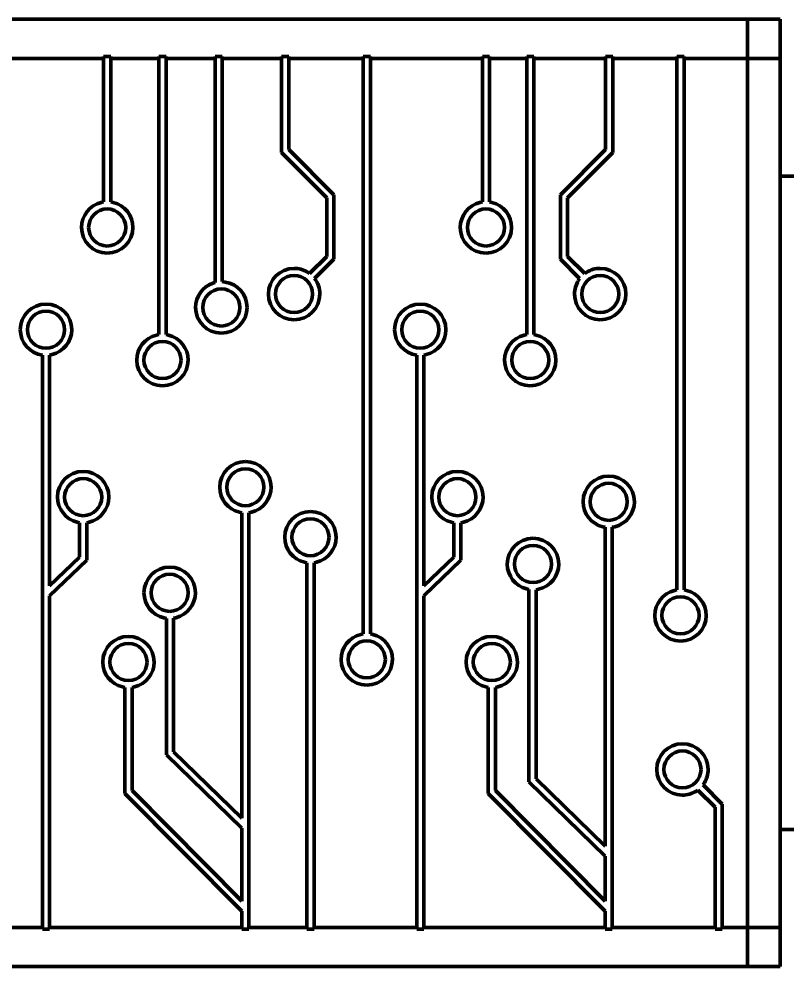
# Model space of a CAD drawing. Header units: millimetres. Extents: x 0 to 420, y 0 to 297.
# Drawn here: x 129.7 to 188.5, y 55.1 to 128.8 of the extents above; entities that cross this region are included whole.
import ezdxf

# ---------------------------------------------------------------- set-up
doc = ezdxf.new("R2010")
doc.units = ezdxf.units.MM
doc.header["$LTSCALE"] = 0.75
doc.layers.add('Dimensions', color=7, linetype='Continuous', lineweight=25)
doc.layers.add('Visible', color=7, linetype='Continuous', lineweight=50)
doc.styles.get("Standard").update_dxf_attribs({"font": 'arial.ttf'})
doc.dimstyles.new('ISO-25', dxfattribs={"dimtxt": 3.5, "dimasz": 3.5, "dimexe": 2.1, "dimexo": 2.1, "dimgap": 1.4, "dimtad": 1, "dimzin": 12, "dimdsep": 46, "dimtxsty": 'Standard', "dimcen": 0, "dimclrd": 256, "dimclre": 256, "dimclrt": 256, "dimazin": 3, "dimtp": 0.1, "dimtm": 0.1, "dimtfac": 0.714286, "dimtmove": 0, "dimatfit": 3, "dimfxl": 1, "dimtzin": 12, "dimarcsym": 0})

# ---------------------------------------------------------------- blocks, each defined once
blk = doc.blocks.new('*D8')
at = {"layer": 'Defpoints', "color": 0, "transparency": 16777216}
for p in [(207.961026, 113.56485), (88.497735, 92.103145), (207.961026, 34.550201)]:
    blk.add_point(p, dxfattribs=at)
at = {"layer": 'Dimensions', "lineweight": -2, "transparency": 16777216}
for p, q in [((207.961026, 111.46485), (207.961026, 32.450201)), ((88.497735, 90.003145), (88.497735, 32.450201)), ((91.997735, 34.550201), (204.461026, 34.550201))]:
    blk.add_line(p, q, dxfattribs=at)
at = {"layer": 'Dimensions', "transparency": 16777216}
for points in [[(91.997735, 35.133534), (91.997735, 33.966868), (88.497735, 34.550201)], [(204.461026, 35.133534), (204.461026, 33.966868), (207.961026, 34.550201)]]:
    blk.add_solid(points, dxfattribs=at)
at = {"layer": 'Dimensions', "transparency": 16777216, "insert": (148.22938, 37.737207), "char_height": 3.5, "attachment_point": 5}
blk.add_mtext('119.5', dxfattribs=at)

msp = doc.modelspace()

# ---------------------------------------------------------------- linework, layer by layer
at = {"layer": 'Visible', "extrusion": (-1, -2e-16, 2.966e-13)}
for p, q in [((93.242, 128.815, 11.5), (185.461, 128.815, 11.5)), ((185.461, 128.815, 11.5), (187.961, 128.815, 11.5)), ((185.461, 128.815, 11.5), (185.461, 125.815, 14.5)), ((185.461, 128.815, 11.5), (185.461, 125.815, 14.5)), ((187.961, 128.815, 11.5), (187.961, 125.815, 14.5)), ((136.202, 125.815, 14.5), (127.976, 125.815, 14.5)), ((136.202, 125.965, 14.35), (136.202, 125.815, 14.5)), ((136.202, 125.965, 14.35), (136.749, 125.965, 14.35)), ((136.202, 125.815, 14.5), (136.202, 114.837, 14.5)), ((136.749, 125.815, 14.5), (136.749, 125.965, 14.35)), ((140.431, 125.815, 14.5), (136.749, 125.815, 14.5)), ((136.749, 114.837, 14.5), (136.749, 125.815, 14.5)), ((140.431, 125.965, 14.35), (140.431, 125.815, 14.5)), ((140.431, 125.965, 14.35), (140.977, 125.965, 14.35)), ((140.431, 125.815, 14.5), (140.431, 104.691, 14.5)), ((140.977, 125.815, 14.5), (140.977, 125.965, 14.35)), ((144.736, 125.815, 14.5), (140.977, 125.815, 14.5)), ((140.977, 104.691, 14.5), (140.977, 125.815, 14.5)), ((144.736, 125.965, 14.35), (144.736, 125.815, 14.5)), ((144.736, 125.965, 14.35), (145.283, 125.965, 14.35)), ((144.736, 125.815, 14.5), (144.736, 108.675, 14.5)), ((145.283, 125.815, 14.5), (145.283, 125.965, 14.35)), ((149.817, 125.815, 14.5), (145.283, 125.815, 14.5)), ((145.283, 108.735, 14.5), (145.283, 125.815, 14.5)), ((149.817, 125.965, 14.35), (149.817, 125.815, 14.5)), ((149.817, 125.965, 14.35), (150.364, 125.965, 14.35)), ((149.817, 125.815, 14.5), (149.817, 118.611, 14.5)), ((150.364, 125.815, 14.5), (150.364, 125.965, 14.35)), ((156.061, 125.815, 14.5), (150.364, 125.815, 14.5)), ((150.364, 118.837, 14.5), (150.364, 125.815, 14.5)), ((156.061, 125.965, 14.35), (156.061, 125.815, 14.5)), ((156.061, 125.965, 14.35), (156.608, 125.965, 14.35)), ((156.061, 125.815, 14.5), (156.061, 81.777, 14.5)), ((156.608, 125.815, 14.5), (156.608, 125.965, 14.35)), ((165.176, 125.815, 14.5), (156.608, 125.815, 14.5)), ((156.608, 81.777, 14.5), (156.608, 125.815, 14.5)), ((165.176, 125.965, 14.35), (165.176, 125.815, 14.5)), ((165.176, 125.965, 14.35), (165.722, 125.965, 14.35)), ((165.176, 125.815, 14.5), (165.176, 114.837, 14.5)), ((165.722, 125.815, 14.5), (165.722, 125.965, 14.35)), ((168.568, 125.815, 14.5), (165.722, 125.815, 14.5)), ((165.722, 114.837, 14.5), (165.722, 125.815, 14.5)), ((168.568, 125.965, 14.35), (168.568, 125.815, 14.5)), ((168.568, 125.965, 14.35), (169.114, 125.965, 14.35)), ((168.568, 125.815, 14.5), (168.568, 104.691, 14.5)), ((169.114, 125.815, 14.5), (169.114, 125.965, 14.35)), ((174.601, 125.815, 14.5), (169.114, 125.815, 14.5)), ((169.114, 104.691, 14.5), (169.114, 125.815, 14.5)), ((174.601, 125.965, 14.35), (174.601, 125.815, 14.5)), ((174.601, 125.965, 14.35), (175.147, 125.965, 14.35)), ((174.601, 125.815, 14.5), (174.601, 118.838, 14.5)), ((175.147, 125.815, 14.5), (175.147, 125.965, 14.35)), ((180.062, 125.815, 14.5), (175.147, 125.815, 14.5)), ((175.147, 118.611, 14.5), (175.147, 125.815, 14.5)), ((180.062, 125.965, 14.35), (180.062, 125.815, 14.5)), ((180.062, 125.965, 14.35), (180.608, 125.965, 14.35)), ((180.062, 125.815, 14.5), (180.062, 85.15, 14.5)), ((180.608, 125.815, 14.5), (180.608, 125.965, 14.35)), ((185.461, 125.815, 14.5), (180.608, 125.815, 14.5)), ((180.608, 85.15, 14.5), (180.608, 125.815, 14.5)), ((185.461, 125.815, 14.5), (185.461, 59.315, 14.5)), ((187.961, 125.815, 14.5), (185.461, 125.815, 14.5)), ((185.461, 125.815, 14.5), (185.461, 59.315, 14.5)), ((187.961, 59.315, 14.5), (187.961, 125.815, 14.5)), ((153.813, 115.388, 14.5), (150.364, 118.837, 14.5)), ((174.601, 118.838, 14.5), (171.151, 115.387, 14.5)), ((149.817, 118.611, 14.5), (153.267, 115.161, 14.5)), ((171.698, 115.161, 14.5), (175.147, 118.611, 14.5)), ((187.961, 116.815, 10), (193.961, 116.815, 10)), ((153.267, 115.161, 14.5), (153.267, 110.669, 14.5)), ((153.813, 110.443, 14.5), (153.813, 115.388, 14.5)), ((171.151, 115.387, 14.5), (171.151, 110.442, 14.5)), ((171.698, 110.669, 14.5), (171.698, 115.161, 14.5)), ((136.202, 114.837, 14.5), (136.013, 114.791, 14.5)), ((136.937, 114.791, 14.5), (136.749, 114.837, 14.5)), ((165.176, 114.837, 14.5), (164.987, 114.791, 14.5)), ((165.911, 114.791, 14.5), (165.722, 114.837, 14.5)), ((153.267, 110.669, 14.5), (151.959, 109.361, 14.5)), ((173.006, 109.361, 14.5), (171.698, 110.669, 14.5)), ((152.338, 108.967, 14.5), (153.813, 110.443, 14.5)), ((171.151, 110.442, 14.5), (172.619, 108.975, 14.5)), ((151.959, 109.361, 14.5), (151.793, 109.463, 14.5)), ((173.172, 109.463, 14.5), (173.006, 109.361, 14.5)), ((144.736, 108.675, 14.5), (144.569, 108.619, 14.5)), ((145.494, 108.704, 14.5), (145.283, 108.735, 14.5)), ((172.619, 108.975, 14.5), (172.518, 108.809, 14.5)), ((140.431, 104.691, 14.5), (140.242, 104.644, 14.5)), ((141.166, 104.644, 14.5), (140.977, 104.691, 14.5)), ((168.568, 104.691, 14.5), (168.379, 104.644, 14.5)), ((169.303, 104.644, 14.5), (169.114, 104.691, 14.5)), ((131.521, 103.111, 14.5), (131.521, 59.315, 14.5)), ((132.068, 103.101, 14.5), (132.257, 103.147, 14.5)), ((132.068, 85.443, 14.5), (132.068, 103.101, 14.5)), ((160.153, 103.111, 14.5), (160.153, 59.315, 14.5)), ((160.699, 103.1, 14.5), (160.888, 103.146, 14.5)), ((160.699, 85.443, 14.5), (160.699, 103.1, 14.5)), ((146.587, 91.089, 14.5), (146.776, 91.043, 14.5)), ((146.776, 91.043, 14.5), (146.776, 67.667, 14.5)), ((147.323, 91.043, 14.5), (147.512, 91.089, 14.5)), ((147.323, 59.315, 14.5), (147.323, 91.043, 14.5)), ((134.175, 90.33, 14.5), (134.363, 90.284, 14.5)), ((134.363, 90.284, 14.5), (134.363, 87.653, 14.5)), ((134.909, 90.284, 14.5), (135.098, 90.33, 14.5)), ((134.909, 87.42, 14.5), (134.909, 90.284, 14.5)), ((162.806, 90.33, 14.5), (162.995, 90.285, 14.5)), ((162.995, 90.285, 14.5), (162.995, 87.652, 14.5)), ((163.542, 90.285, 14.5), (163.73, 90.33, 14.5)), ((163.542, 87.421, 14.5), (163.542, 90.285, 14.5)), ((174.383, 89.977, 14.5), (174.572, 89.931, 14.5)), ((175.118, 89.931, 14.5), (175.307, 89.977, 14.5)), ((174.572, 89.931, 14.5), (174.572, 65.532, 14.5)), ((175.118, 59.315, 14.5), (175.118, 89.931, 14.5)), ((134.363, 87.653, 14.5), (132.068, 85.443, 14.5)), ((132.068, 84.685, 14.5), (134.909, 87.42, 14.5)), ((151.562, 87.263, 14.5), (151.75, 87.217, 14.5)), ((151.75, 87.217, 14.5), (151.75, 59.315, 14.5)), ((152.297, 87.217, 14.5), (152.486, 87.263, 14.5)), ((152.297, 59.315, 14.5), (152.297, 87.217, 14.5)), ((162.995, 87.652, 14.5), (160.699, 85.443, 14.5)), ((160.699, 84.684, 14.5), (163.542, 87.421, 14.5)), ((168.554, 85.221, 14.5), (168.739, 85.173, 14.5)), ((168.739, 85.173, 14.5), (168.739, 70.454, 14.5)), ((169.285, 85.158, 14.5), (169.479, 85.201, 14.5)), ((169.285, 70.685, 14.5), (169.285, 85.158, 14.5)), ((180.062, 85.15, 14.5), (179.874, 85.104, 14.5)), ((180.798, 85.104, 14.5), (180.608, 85.15, 14.5)), ((132.068, 59.315, 14.5), (132.068, 84.685, 14.5)), ((160.699, 59.315, 14.5), (160.699, 84.684, 14.5)), ((140.814, 83.004, 14.5), (141.005, 82.96, 14.5)), ((141.005, 82.96, 14.5), (141.005, 72.53, 14.5)), ((141.552, 82.969, 14.5), (141.738, 83.016, 14.5)), ((141.552, 72.76, 14.5), (141.552, 82.969, 14.5)), ((156.061, 81.777, 14.5), (155.872, 81.731, 14.5)), ((156.796, 81.731, 14.5), (156.608, 81.777, 14.5)), ((137.641, 77.711, 14.5), (137.829, 77.665, 14.5)), ((137.829, 77.665, 14.5), (137.829, 69.559, 14.5)), ((138.376, 77.665, 14.5), (138.564, 77.711, 14.5)), ((138.376, 69.785, 14.5), (138.376, 77.665, 14.5)), ((165.436, 77.711, 14.5), (165.625, 77.665, 14.5)), ((165.625, 77.665, 14.5), (165.625, 69.56, 14.5)), ((166.171, 77.665, 14.5), (166.36, 77.711, 14.5)), ((166.171, 69.785, 14.5), (166.171, 77.665, 14.5)), ((141.005, 72.53, 14.5), (146.776, 66.904, 14.5)), ((146.776, 67.667, 14.5), (141.552, 72.76, 14.5)), ((168.739, 70.454, 14.5), (174.572, 64.769, 14.5)), ((174.572, 65.532, 14.5), (169.285, 70.685, 14.5)), ((182.059, 70.212, 14.5), (182.161, 70.378, 14.5)), ((183.523, 68.748, 14.5), (182.059, 70.212, 14.5)), ((137.829, 69.559, 14.5), (146.776, 60.551, 14.5)), ((146.776, 61.327, 14.5), (138.376, 69.785, 14.5)), ((165.625, 69.56, 14.5), (174.572, 60.551, 14.5)), ((174.572, 61.327, 14.5), (166.171, 69.785, 14.5)), ((181.506, 69.725, 14.5), (181.672, 69.826, 14.5)), ((181.672, 69.826, 14.5), (182.981, 68.518, 14.5)), ((182.981, 68.518, 14.5), (182.981, 59.315, 14.5)), ((146.776, 66.904, 14.5), (146.776, 61.327, 14.5)), ((187.961, 66.815, 10), (205.806, 66.815, 10)), ((174.572, 64.769, 14.5), (174.572, 61.327, 14.5)), ((183.511, 59.315, 14.5), (183.511, 63.886, 14.5)), ((146.776, 60.551, 14.5), (146.776, 59.315, 14.5)), ((174.572, 60.551, 14.5), (174.572, 59.315, 14.5)), ((123.665, 59.315, 14.5), (131.521, 59.315, 14.5)), ((131.521, 59.315, 14.5), (131.521, 59.165, 14.35)), ((132.068, 59.165, 14.35), (131.521, 59.165, 14.35)), ((132.068, 59.315, 14.5), (146.776, 59.315, 14.5)), ((132.068, 59.165, 14.35), (132.068, 59.315, 14.5)), ((146.776, 59.315, 14.5), (146.776, 59.165, 14.35)), ((147.323, 59.165, 14.35), (146.776, 59.165, 14.35)), ((147.323, 59.315, 14.5), (151.75, 59.315, 14.5)), ((147.323, 59.165, 14.35), (147.323, 59.315, 14.5)), ((151.75, 59.315, 14.5), (151.75, 59.165, 14.35)), ((152.297, 59.165, 14.35), (151.75, 59.165, 14.35)), ((152.297, 59.315, 14.5), (160.153, 59.315, 14.5)), ((152.297, 59.165, 14.35), (152.297, 59.315, 14.5)), ((160.153, 59.315, 14.5), (160.153, 59.165, 14.35)), ((160.699, 59.165, 14.35), (160.153, 59.165, 14.35)), ((160.699, 59.315, 14.5), (174.572, 59.315, 14.5)), ((160.699, 59.165, 14.35), (160.699, 59.315, 14.5)), ((174.572, 59.315, 14.5), (174.572, 59.165, 14.35)), ((175.118, 59.165, 14.35), (174.572, 59.165, 14.35)), ((175.118, 59.315, 14.5), (182.981, 59.315, 14.5)), ((175.118, 59.165, 14.35), (175.118, 59.315, 14.5)), ((182.981, 59.315, 14.5), (182.981, 59.165, 14.35)), ((183.511, 59.165, 14.35), (182.981, 59.165, 14.35)), ((183.511, 59.315, 14.5), (185.461, 59.315, 14.5)), ((183.511, 59.165, 14.35), (183.511, 59.315, 14.5)), ((185.461, 59.315, 14.5), (185.461, 56.315, 11.5)), ((185.461, 59.315, 14.5), (187.961, 59.315, 14.5)), ((185.461, 59.315, 14.5), (185.461, 56.315, 11.5)), ((187.961, 59.315, 14.5), (187.961, 56.315, 11.5)), ((93.242, 56.315, 11.5), (185.461, 56.315, 11.5)), ((187.961, 56.315, 11.5), (185.461, 56.315, 11.5))]:
    msp.add_line(p, q, dxfattribs=at)
at = {"layer": 'Visible', "extrusion": (-2.945e-13, 1.51e-14, -1)}
msp.add_ellipse((150.736, 107.549, 14.5), major_axis=(0.292, 2.186), ratio=0.939453, start_param=-0.124653, end_param=0.393999, dxfattribs=at)
at = {"layer": 'Visible', "extrusion": (-2.987e-13, 1.51e-14, -1)}
msp.add_ellipse((174.288, 107.416, 14.5), major_axis=(-0.556, 2.281), ratio=0.909353, start_param=-0.284604, end_param=0.218164, dxfattribs=at)
at = {"layer": 'Visible', "extrusion": (-2.966e-13, 1e-16, -1)}
for centre, major_axis, ratio, start_param, end_param in [((174.46, 107.754, 14.5), (-2.221, 0.239), 0.932195, -0.10009, 0.415369), ((180.463, 71.689, 14.5), (-0.142, 2.252), 0.924887, 2.68638, 3.199743)]:
    msp.add_ellipse(centre, major_axis=major_axis, ratio=ratio, start_param=start_param, end_param=end_param, dxfattribs=at)
at = {"layer": 'Visible', "extrusion": (-3.567e-13, 8.4e-15, -1)}
msp.add_ellipse((180.163, 71.455, 14.5), major_axis=(-2.264, 0.357), ratio=0.920158, start_param=2.997557, end_param=3.506306, dxfattribs=at)
at = {"layer": 'Visible'}
for points in [[(134.509, 112.881, 14.5), (134.509, 113.779, 14.5), (135.142, 114.579, 14.5), (136.013, 114.791, 14.5)], [(135.055, 112.881, 14.5), (135.055, 113.662, 14.5), (135.695, 114.301, 14.5), (136.475, 114.301, 14.5)], [(136.475, 114.301, 14.5), (137.257, 114.301, 14.5), (137.896, 113.662, 14.5), (137.896, 112.881, 14.5)], [(136.937, 114.791, 14.5), (137.809, 114.579, 14.5), (138.442, 113.779, 14.5), (138.442, 112.881, 14.5)], [(163.482, 112.881, 14.5), (163.482, 113.779, 14.5), (164.115, 114.579, 14.5), (164.987, 114.791, 14.5)], [(164.028, 112.881, 14.5), (164.028, 113.662, 14.5), (164.668, 114.301, 14.5), (165.449, 114.301, 14.5)], [(165.449, 114.301, 14.5), (166.23, 114.301, 14.5), (166.87, 113.662, 14.5), (166.87, 112.881, 14.5)], [(165.911, 114.791, 14.5), (166.782, 114.579, 14.5), (167.416, 113.779, 14.5), (167.416, 112.881, 14.5)], [(136.475, 110.914, 14.5), (135.389, 110.914, 14.5), (134.509, 111.794, 14.5), (134.509, 112.881, 14.5)], [(136.475, 111.46, 14.5), (135.695, 111.46, 14.5), (135.055, 112.1, 14.5), (135.055, 112.881, 14.5)], [(138.442, 112.881, 14.5), (138.442, 111.794, 14.5), (137.562, 110.914, 14.5), (136.475, 110.914, 14.5)], [(137.896, 112.881, 14.5), (137.896, 112.1, 14.5), (137.256, 111.46, 14.5), (136.475, 111.46, 14.5)], [(165.449, 110.914, 14.5), (164.362, 110.914, 14.5), (163.482, 111.794, 14.5), (163.482, 112.881, 14.5)], [(165.449, 111.46, 14.5), (164.668, 111.46, 14.5), (164.028, 112.1, 14.5), (164.028, 112.881, 14.5)], [(167.416, 112.881, 14.5), (167.416, 111.794, 14.5), (166.536, 110.914, 14.5), (165.449, 110.914, 14.5)], [(166.87, 112.881, 14.5), (166.87, 112.1, 14.5), (166.23, 111.46, 14.5), (165.449, 111.46, 14.5)], [(148.803, 107.786, 14.5), (148.803, 108.873, 14.5), (149.683, 109.752, 14.5), (150.77, 109.752, 14.5)], [(149.35, 107.786, 14.5), (149.35, 108.567, 14.5), (149.989, 109.206, 14.5), (150.77, 109.206, 14.5)], [(172.774, 107.786, 14.5), (172.774, 108.567, 14.5), (173.414, 109.206, 14.5), (174.194, 109.206, 14.5)], [(174.194, 109.752, 14.5), (175.281, 109.752, 14.5), (176.161, 108.872, 14.5), (176.161, 107.786, 14.5)], [(174.194, 109.206, 14.5), (174.975, 109.206, 14.5), (175.615, 108.567, 14.5), (175.615, 107.786, 14.5)], [(143.241, 106.76, 14.5), (143.241, 107.603, 14.5), (143.771, 108.345, 14.5), (144.569, 108.619, 14.5)], [(145.494, 108.704, 14.5), (146.454, 108.563, 14.5), (147.174, 107.733, 14.5), (147.174, 106.76, 14.5)], [(143.787, 106.76, 14.5), (143.787, 107.541, 14.5), (144.426, 108.18, 14.5), (145.207, 108.18, 14.5)], [(150.77, 105.819, 14.5), (149.683, 105.819, 14.5), (148.803, 106.699, 14.5), (148.803, 107.786, 14.5)], [(150.77, 106.365, 14.5), (149.989, 106.365, 14.5), (149.35, 107.005, 14.5), (149.35, 107.786, 14.5)], [(152.737, 107.786, 14.5), (152.737, 106.699, 14.5), (151.857, 105.819, 14.5), (150.77, 105.819, 14.5)], [(152.19, 107.786, 14.5), (152.19, 107.005, 14.5), (151.55, 106.365, 14.5), (150.77, 106.365, 14.5)], [(174.194, 105.819, 14.5), (173.108, 105.819, 14.5), (172.227, 106.699, 14.5), (172.227, 107.786, 14.5)], [(174.194, 106.366, 14.5), (173.414, 106.366, 14.5), (172.774, 107.005, 14.5), (172.774, 107.786, 14.5)], [(176.161, 107.786, 14.5), (176.161, 106.699, 14.5), (175.281, 105.819, 14.5), (174.194, 105.819, 14.5)], [(175.615, 107.786, 14.5), (175.615, 107.005, 14.5), (174.975, 106.366, 14.5), (174.194, 106.366, 14.5)], [(129.828, 105.057, 14.5), (129.828, 106.144, 14.5), (130.707, 107.023, 14.5), (131.794, 107.023, 14.5)], [(131.794, 107.023, 14.5), (132.881, 107.023, 14.5), (133.761, 106.144, 14.5), (133.761, 105.057, 14.5)], [(158.46, 105.056, 14.5), (158.46, 106.143, 14.5), (159.339, 107.023, 14.5), (160.426, 107.023, 14.5)], [(160.426, 107.023, 14.5), (161.513, 107.023, 14.5), (162.393, 106.143, 14.5), (162.393, 105.056, 14.5)], [(130.374, 105.057, 14.5), (130.374, 105.838, 14.5), (131.013, 106.476, 14.5), (131.794, 106.476, 14.5)], [(145.207, 104.793, 14.5), (144.12, 104.793, 14.5), (143.241, 105.673, 14.5), (143.241, 106.76, 14.5)], [(145.207, 105.339, 14.5), (144.426, 105.339, 14.5), (143.787, 105.979, 14.5), (143.787, 106.76, 14.5)], [(147.174, 106.76, 14.5), (147.174, 105.673, 14.5), (146.294, 104.793, 14.5), (145.207, 104.793, 14.5)], [(159.006, 105.056, 14.5), (159.006, 105.837, 14.5), (159.645, 106.477, 14.5), (160.426, 106.477, 14.5)], [(160.426, 106.477, 14.5), (161.207, 106.477, 14.5), (161.847, 105.837, 14.5), (161.847, 105.056, 14.5)], [(131.521, 103.111, 14.5), (130.554, 103.244, 14.5), (129.828, 104.095, 14.5), (129.828, 105.057, 14.5)], [(131.794, 103.636, 14.5), (131.013, 103.636, 14.5), (130.374, 104.276, 14.5), (130.374, 105.057, 14.5)], [(133.215, 105.057, 14.5), (133.215, 104.276, 14.5), (132.575, 103.636, 14.5), (131.794, 103.636, 14.5)], [(160.153, 103.111, 14.5), (159.186, 103.245, 14.5), (158.46, 104.095, 14.5), (158.46, 105.056, 14.5)], [(160.426, 103.636, 14.5), (159.645, 103.636, 14.5), (159.006, 104.275, 14.5), (159.006, 105.056, 14.5)], [(161.847, 105.056, 14.5), (161.847, 104.275, 14.5), (161.207, 103.636, 14.5), (160.426, 103.636, 14.5)], [(162.393, 105.056, 14.5), (162.393, 104.158, 14.5), (161.76, 103.357, 14.5), (160.888, 103.146, 14.5)], [(138.737, 102.735, 14.5), (138.737, 103.632, 14.5), (139.371, 104.433, 14.5), (140.242, 104.644, 14.5)], [(139.284, 102.735, 14.5), (139.284, 103.516, 14.5), (139.923, 104.154, 14.5), (140.704, 104.154, 14.5)], [(140.704, 104.154, 14.5), (141.485, 104.154, 14.5), (142.124, 103.516, 14.5), (142.124, 102.735, 14.5)], [(141.166, 104.644, 14.5), (142.037, 104.433, 14.5), (142.671, 103.632, 14.5), (142.671, 102.735, 14.5)], [(166.874, 102.735, 14.5), (166.874, 103.632, 14.5), (167.508, 104.433, 14.5), (168.379, 104.644, 14.5)], [(167.421, 102.735, 14.5), (167.421, 103.516, 14.5), (168.06, 104.154, 14.5), (168.841, 104.154, 14.5)], [(140.704, 100.768, 14.5), (139.617, 100.768, 14.5), (138.737, 101.648, 14.5), (138.737, 102.735, 14.5)], [(140.704, 101.314, 14.5), (139.923, 101.314, 14.5), (139.284, 101.954, 14.5), (139.284, 102.735, 14.5)], [(142.671, 102.735, 14.5), (142.671, 101.648, 14.5), (141.791, 100.768, 14.5), (140.704, 100.768, 14.5)], [(142.124, 102.735, 14.5), (142.124, 101.954, 14.5), (141.485, 101.314, 14.5), (140.704, 101.314, 14.5)], [(168.841, 100.768, 14.5), (167.754, 100.768, 14.5), (166.874, 101.648, 14.5), (166.874, 102.735, 14.5)], [(168.841, 101.314, 14.5), (168.06, 101.314, 14.5), (167.421, 101.954, 14.5), (167.421, 102.735, 14.5)], [(170.808, 102.735, 14.5), (170.808, 101.648, 14.5), (169.928, 100.768, 14.5), (168.841, 100.768, 14.5)], [(170.262, 102.735, 14.5), (170.262, 101.954, 14.5), (169.622, 101.314, 14.5), (168.841, 101.314, 14.5)], [(145.083, 92.999, 14.5), (145.083, 94.086, 14.5), (145.963, 94.966, 14.5), (147.049, 94.966, 14.5)], [(145.629, 92.999, 14.5), (145.629, 93.78, 14.5), (146.269, 94.419, 14.5), (147.049, 94.419, 14.5)], [(147.049, 94.966, 14.5), (148.136, 94.966, 14.5), (149.016, 94.086, 14.5), (149.016, 92.999, 14.5)], [(147.049, 94.419, 14.5), (147.83, 94.419, 14.5), (148.47, 93.78, 14.5), (148.47, 92.999, 14.5)], [(132.669, 92.24, 14.5), (132.669, 93.327, 14.5), (133.55, 94.208, 14.5), (134.637, 94.208, 14.5)], [(133.216, 92.24, 14.5), (133.216, 93.021, 14.5), (133.856, 93.661, 14.5), (134.637, 93.661, 14.5)], [(134.637, 94.208, 14.5), (135.724, 94.208, 14.5), (136.604, 93.327, 14.5), (136.604, 92.24, 14.5)], [(134.637, 93.661, 14.5), (135.418, 93.661, 14.5), (136.056, 93.021, 14.5), (136.056, 92.24, 14.5)], [(161.301, 92.241, 14.5), (161.301, 93.327, 14.5), (162.181, 94.208, 14.5), (163.269, 94.208, 14.5)], [(161.847, 92.241, 14.5), (161.847, 93.021, 14.5), (162.488, 93.661, 14.5), (163.269, 93.661, 14.5)], [(172.878, 91.887, 14.5), (172.878, 92.974, 14.5), (173.758, 93.853, 14.5), (174.845, 93.853, 14.5)], [(174.845, 93.853, 14.5), (175.932, 93.853, 14.5), (176.812, 92.974, 14.5), (176.812, 91.887, 14.5)], [(146.587, 91.089, 14.5), (145.716, 91.3, 14.5), (145.083, 92.101, 14.5), (145.083, 92.999, 14.5)], [(147.049, 91.579, 14.5), (146.269, 91.579, 14.5), (145.629, 92.218, 14.5), (145.629, 92.999, 14.5)], [(148.47, 92.999, 14.5), (148.47, 92.218, 14.5), (147.83, 91.579, 14.5), (147.049, 91.579, 14.5)], [(149.016, 92.999, 14.5), (149.016, 92.101, 14.5), (148.383, 91.3, 14.5), (147.512, 91.089, 14.5)], [(173.425, 91.887, 14.5), (173.425, 92.668, 14.5), (174.064, 93.308, 14.5), (174.845, 93.308, 14.5)], [(134.175, 90.33, 14.5), (133.303, 90.541, 14.5), (132.669, 91.343, 14.5), (132.669, 92.24, 14.5)], [(134.637, 90.82, 14.5), (133.856, 90.82, 14.5), (133.216, 91.459, 14.5), (133.216, 92.24, 14.5)], [(136.056, 92.24, 14.5), (136.056, 91.459, 14.5), (135.418, 90.82, 14.5), (134.637, 90.82, 14.5)], [(136.604, 92.24, 14.5), (136.604, 91.343, 14.5), (135.97, 90.541, 14.5), (135.098, 90.33, 14.5)], [(162.806, 90.33, 14.5), (161.934, 90.541, 14.5), (161.301, 91.343, 14.5), (161.301, 92.241, 14.5)], [(163.269, 90.82, 14.5), (162.488, 90.82, 14.5), (161.847, 91.46, 14.5), (161.847, 92.241, 14.5)], [(164.688, 92.241, 14.5), (164.688, 91.46, 14.5), (164.049, 90.82, 14.5), (163.269, 90.82, 14.5)], [(174.383, 89.977, 14.5), (173.511, 90.188, 14.5), (172.878, 90.989, 14.5), (172.878, 91.887, 14.5)], [(174.845, 90.466, 14.5), (174.064, 90.466, 14.5), (173.425, 91.106, 14.5), (173.425, 91.887, 14.5)], [(176.265, 91.887, 14.5), (176.265, 91.106, 14.5), (175.626, 90.466, 14.5), (174.845, 90.466, 14.5)], [(152.023, 91.139, 14.5), (153.11, 91.139, 14.5), (153.99, 90.26, 14.5), (153.99, 89.173, 14.5)], [(152.023, 90.593, 14.5), (152.805, 90.593, 14.5), (153.444, 89.954, 14.5), (153.444, 89.173, 14.5)], [(151.562, 87.263, 14.5), (150.69, 87.474, 14.5), (150.057, 88.275, 14.5), (150.057, 89.173, 14.5)], [(152.023, 87.753, 14.5), (151.243, 87.753, 14.5), (150.603, 88.392, 14.5), (150.603, 89.173, 14.5)], [(153.444, 89.173, 14.5), (153.444, 88.392, 14.5), (152.804, 87.753, 14.5), (152.023, 87.753, 14.5)], [(153.99, 89.173, 14.5), (153.99, 88.275, 14.5), (153.357, 87.474, 14.5), (152.486, 87.263, 14.5)], [(167.084, 87.121, 14.5), (167.084, 88.208, 14.5), (167.964, 89.089, 14.5), (169.051, 89.089, 14.5)], [(167.631, 87.121, 14.5), (167.631, 87.902, 14.5), (168.27, 88.542, 14.5), (169.051, 88.542, 14.5)], [(168.554, 85.221, 14.5), (167.685, 85.448, 14.5), (167.084, 86.223, 14.5), (167.084, 87.121, 14.5)], [(169.051, 85.701, 14.5), (168.27, 85.701, 14.5), (167.631, 86.34, 14.5), (167.631, 87.121, 14.5)], [(139.289, 84.921, 14.5), (139.289, 86.007, 14.5), (140.169, 86.888, 14.5), (141.256, 86.888, 14.5)], [(139.836, 84.921, 14.5), (139.836, 85.701, 14.5), (140.475, 86.34, 14.5), (141.256, 86.34, 14.5)], [(141.256, 86.888, 14.5), (142.342, 86.888, 14.5), (143.222, 86.007, 14.5), (143.222, 84.921, 14.5)], [(141.256, 86.34, 14.5), (142.036, 86.34, 14.5), (142.676, 85.701, 14.5), (142.676, 84.921, 14.5)], [(140.814, 83.004, 14.5), (139.929, 83.208, 14.5), (139.289, 84.011, 14.5), (139.289, 84.921, 14.5)], [(141.256, 83.5, 14.5), (140.475, 83.5, 14.5), (139.836, 84.14, 14.5), (139.836, 84.921, 14.5)], [(142.676, 84.921, 14.5), (142.676, 84.14, 14.5), (142.036, 83.5, 14.5), (141.256, 83.5, 14.5)], [(143.222, 84.921, 14.5), (143.222, 84.013, 14.5), (142.616, 83.238, 14.5), (141.738, 83.016, 14.5)], [(178.369, 83.194, 14.5), (178.369, 84.091, 14.5), (179.003, 84.893, 14.5), (179.874, 85.104, 14.5)], [(178.915, 83.194, 14.5), (178.915, 83.975, 14.5), (179.555, 84.615, 14.5), (180.336, 84.615, 14.5)], [(180.336, 84.615, 14.5), (181.117, 84.615, 14.5), (181.756, 83.975, 14.5), (181.756, 83.194, 14.5)], [(180.336, 81.227, 14.5), (179.249, 81.227, 14.5), (178.369, 82.107, 14.5), (178.369, 83.194, 14.5)], [(180.336, 81.774, 14.5), (179.555, 81.774, 14.5), (178.915, 82.413, 14.5), (178.915, 83.194, 14.5)], [(182.302, 83.194, 14.5), (182.302, 82.107, 14.5), (181.423, 81.227, 14.5), (180.336, 81.227, 14.5)], [(181.756, 83.194, 14.5), (181.756, 82.413, 14.5), (181.117, 81.774, 14.5), (180.336, 81.774, 14.5)], [(136.136, 79.621, 14.5), (136.136, 80.708, 14.5), (137.016, 81.588, 14.5), (138.103, 81.588, 14.5)], [(138.103, 81.588, 14.5), (139.19, 81.588, 14.5), (140.069, 80.708, 14.5), (140.069, 79.621, 14.5)], [(154.367, 79.821, 14.5), (154.367, 80.719, 14.5), (155.001, 81.52, 14.5), (155.872, 81.731, 14.5)], [(154.913, 79.821, 14.5), (154.913, 80.602, 14.5), (155.554, 81.241, 14.5), (156.334, 81.241, 14.5)], [(163.931, 79.621, 14.5), (163.931, 80.708, 14.5), (164.811, 81.588, 14.5), (165.898, 81.588, 14.5)], [(165.898, 81.588, 14.5), (166.985, 81.588, 14.5), (167.865, 80.708, 14.5), (167.865, 79.621, 14.5)], [(136.682, 79.621, 14.5), (136.682, 80.401, 14.5), (137.322, 81.041, 14.5), (138.103, 81.041, 14.5)], [(164.478, 79.621, 14.5), (164.478, 80.402, 14.5), (165.117, 81.042, 14.5), (165.898, 81.042, 14.5)], [(165.898, 81.042, 14.5), (166.679, 81.042, 14.5), (167.319, 80.402, 14.5), (167.319, 79.621, 14.5)], [(156.334, 77.854, 14.5), (155.247, 77.854, 14.5), (154.367, 78.734, 14.5), (154.367, 79.821, 14.5)], [(156.334, 78.4, 14.5), (155.554, 78.4, 14.5), (154.913, 79.041, 14.5), (154.913, 79.821, 14.5)], [(158.301, 79.821, 14.5), (158.301, 78.734, 14.5), (157.421, 77.854, 14.5), (156.334, 77.854, 14.5)], [(157.755, 79.821, 14.5), (157.755, 79.041, 14.5), (157.115, 78.4, 14.5), (156.334, 78.4, 14.5)], [(137.641, 77.711, 14.5), (136.769, 77.922, 14.5), (136.136, 78.723, 14.5), (136.136, 79.621, 14.5)], [(138.103, 78.201, 14.5), (137.322, 78.201, 14.5), (136.682, 78.84, 14.5), (136.682, 79.621, 14.5)], [(165.436, 77.711, 14.5), (164.565, 77.922, 14.5), (163.931, 78.723, 14.5), (163.931, 79.621, 14.5)], [(165.898, 78.201, 14.5), (165.117, 78.201, 14.5), (164.478, 78.84, 14.5), (164.478, 79.621, 14.5)], [(167.319, 79.621, 14.5), (167.319, 78.84, 14.5), (166.679, 78.201, 14.5), (165.898, 78.201, 14.5)], [(167.865, 79.621, 14.5), (167.865, 78.723, 14.5), (167.232, 77.922, 14.5), (166.36, 77.711, 14.5)], [(178.517, 71.401, 14.5), (178.517, 72.487, 14.5), (179.397, 73.367, 14.5), (180.484, 73.367, 14.5)], [(180.484, 73.367, 14.5), (181.571, 73.367, 14.5), (182.451, 72.487, 14.5), (182.451, 71.401, 14.5)], [(179.064, 71.401, 14.5), (179.064, 72.181, 14.5), (179.703, 72.821, 14.5), (180.484, 72.821, 14.5)], [(180.484, 72.821, 14.5), (181.265, 72.821, 14.5), (181.904, 72.181, 14.5), (181.904, 71.401, 14.5)], [(180.484, 69.434, 14.5), (179.397, 69.434, 14.5), (178.517, 70.314, 14.5), (178.517, 71.401, 14.5)], [(180.484, 69.981, 14.5), (179.703, 69.981, 14.5), (179.064, 70.62, 14.5), (179.064, 71.401, 14.5)], [(181.904, 71.401, 14.5), (181.904, 70.619, 14.5), (181.264, 69.981, 14.5), (180.484, 69.981, 14.5)], [(183.523, 68.717, 14.5), (183.521, 68.637, 14.5), (183.52, 68.525, 14.5), (183.519, 68.386, 14.5)], [(183.523, 68.748, 14.5), (183.523, 68.737, 14.5), (183.523, 68.73, 14.5), (183.523, 68.717, 14.5)], [(183.519, 68.386, 14.5), (183.516, 68.107, 14.5), (183.515, 67.717, 14.5), (183.514, 67.253, 14.5)], [(183.514, 67.253, 14.5), (183.511, 66.326, 14.5), (183.51, 65.104, 14.5), (183.511, 63.886, 14.5)]]:
    msp.add_open_spline(points, degree=3, dxfattribs=at)
at = {"layer": 'Visible', "extrusion": (-1.2804e-12, 0, -1)}
for points in [[(150.77, 109.206, 14.5), (151.55, 109.206, 14.5), (152.19, 108.567, 14.5), (152.19, 107.786, 14.5)], [(145.207, 108.18, 14.5), (145.988, 108.18, 14.5), (146.628, 107.541, 14.5), (146.628, 106.76, 14.5)], [(131.794, 106.476, 14.5), (132.575, 106.476, 14.5), (133.215, 105.838, 14.5), (133.215, 105.057, 14.5)], [(146.628, 106.76, 14.5), (146.628, 105.979, 14.5), (145.988, 105.339, 14.5), (145.207, 105.339, 14.5)], [(168.841, 104.154, 14.5), (169.622, 104.154, 14.5), (170.262, 103.516, 14.5), (170.262, 102.735, 14.5)], [(156.334, 81.241, 14.5), (157.115, 81.241, 14.5), (157.755, 80.602, 14.5), (157.755, 79.821, 14.5)]]:
    msp.add_open_spline(points, degree=3, dxfattribs=at)
at = {"layer": 'Visible'}
msp.add_open_spline([(152.338, 108.967, 14.5), (152.467, 108.797, 14.5), (152.567, 108.609, 14.5), (152.702, 108.207, 14.5), (152.737, 107.997, 14.5), (152.737, 107.786, 14.5)], degree=3, knots=[-0.1273275, -0.1273275, -0.1273275, -0.1273275, -0.0634819, -0.0634819, 0, 0, 0, 0], dxfattribs=at)
at = {"layer": 'Visible', "extrusion": (-1.2095e-12, 0, -1)}
for points in [[(133.761, 105.057, 14.5), (133.761, 104.159, 14.5), (133.129, 103.358, 14.5), (132.257, 103.147, 14.5)], [(180.798, 85.104, 14.5), (181.67, 84.893, 14.5), (182.302, 84.091, 14.5), (182.302, 83.194, 14.5)]]:
    msp.add_open_spline(points, degree=3, dxfattribs=at)
at = {"layer": 'Visible', "extrusion": (-1.2088e-12, 0, -1)}
for points in [[(169.303, 104.644, 14.5), (170.175, 104.433, 14.5), (170.808, 103.632, 14.5), (170.808, 102.735, 14.5)], [(140.069, 79.621, 14.5), (140.069, 78.723, 14.5), (139.436, 77.922, 14.5), (138.564, 77.711, 14.5)]]:
    msp.add_open_spline(points, degree=3, dxfattribs=at)
at = {"layer": 'Visible', "extrusion": (-1.6742e-12, -7.486e-13, -1)}
msp.add_open_spline([(163.269, 94.208, 14.5), (164.355, 94.208, 14.5), (165.235, 93.327, 14.5), (165.235, 92.241, 14.5)], degree=3, dxfattribs=at)
at = {"layer": 'Visible', "extrusion": (-2.3297e-12, -1.0481e-12, -1)}
msp.add_open_spline([(163.269, 93.661, 14.5), (164.049, 93.661, 14.5), (164.688, 93.021, 14.5), (164.688, 92.241, 14.5)], degree=3, dxfattribs=at)
at = {"layer": 'Visible', "extrusion": (-1.2807e-12, 0, -1)}
for points in [[(174.845, 93.308, 14.5), (175.626, 93.308, 14.5), (176.265, 92.668, 14.5), (176.265, 91.887, 14.5)], [(169.051, 88.542, 14.5), (169.832, 88.542, 14.5), (170.471, 87.902, 14.5), (170.471, 87.121, 14.5)], [(170.471, 87.121, 14.5), (170.471, 86.34, 14.5), (169.832, 85.701, 14.5), (169.051, 85.701, 14.5)], [(139.523, 79.621, 14.5), (139.523, 78.84, 14.5), (138.884, 78.201, 14.5), (138.103, 78.201, 14.5)]]:
    msp.add_open_spline(points, degree=3, dxfattribs=at)
at = {"layer": 'Visible', "extrusion": (-1.2093e-12, 0, -1)}
for points in [[(165.235, 92.241, 14.5), (165.235, 91.343, 14.5), (164.602, 90.541, 14.5), (163.73, 90.33, 14.5)], [(176.812, 91.887, 14.5), (176.812, 90.989, 14.5), (176.179, 90.188, 14.5), (175.307, 89.977, 14.5)]]:
    msp.add_open_spline(points, degree=3, dxfattribs=at)
at = {"layer": 'Visible', "extrusion": (-1.6735e-12, 7.486e-13, -1)}
msp.add_open_spline([(150.057, 89.173, 14.5), (150.057, 90.26, 14.5), (150.937, 91.139, 14.5), (152.023, 91.139, 14.5)], degree=3, dxfattribs=at)
at = {"layer": 'Visible', "extrusion": (-2.3297e-12, 1.049e-12, -1)}
msp.add_open_spline([(150.603, 89.173, 14.5), (150.603, 89.954, 14.5), (151.243, 90.593, 14.5), (152.023, 90.593, 14.5)], degree=3, dxfattribs=at)
at = {"layer": 'Visible', "extrusion": (-1.6742e-12, -7.488e-13, -1)}
msp.add_open_spline([(169.051, 89.089, 14.5), (170.138, 89.089, 14.5), (171.018, 88.208, 14.5), (171.018, 87.121, 14.5)], degree=3, dxfattribs=at)
at = {"layer": 'Visible', "extrusion": (-1.1819e-12, 0, -1)}
msp.add_open_spline([(171.018, 87.121, 14.5), (171.018, 86.203, 14.5), (170.372, 85.4, 14.5), (169.479, 85.201, 14.5)], degree=3, dxfattribs=at)
at = {"layer": 'Visible', "extrusion": (-1.2085e-12, 0, -1)}
msp.add_open_spline([(156.796, 81.731, 14.5), (157.668, 81.52, 14.5), (158.301, 80.719, 14.5), (158.301, 79.821, 14.5)], degree=3, dxfattribs=at)
at = {"layer": 'Visible', "extrusion": (0, 1.2804e-12, -1)}
msp.add_open_spline([(138.103, 81.041, 14.5), (138.884, 81.041, 14.5), (139.523, 80.401, 14.5), (139.523, 79.621, 14.5)], degree=3, dxfattribs=at)

# ---------------------------------------------------------------- dimensions: what is measured, and where the dimension line sits
at = {"layer": 'Dimensions'}
dim = msp.add_linear_dim(base=(207.961, 34.55), p1=(88.498, 92.103), p2=(207.961, 113.565), dimstyle='ISO-25', override={"dimdec": 1, "dimlfac": 1, "dimtdec": 1}, dxfattribs=at)
dim.commit()
dim.dimension.update_dxf_attribs({"geometry": '*D8', "text_midpoint": (148.229, 34.55), "dimtype": 160})

doc.saveas('drawing.dxf')
